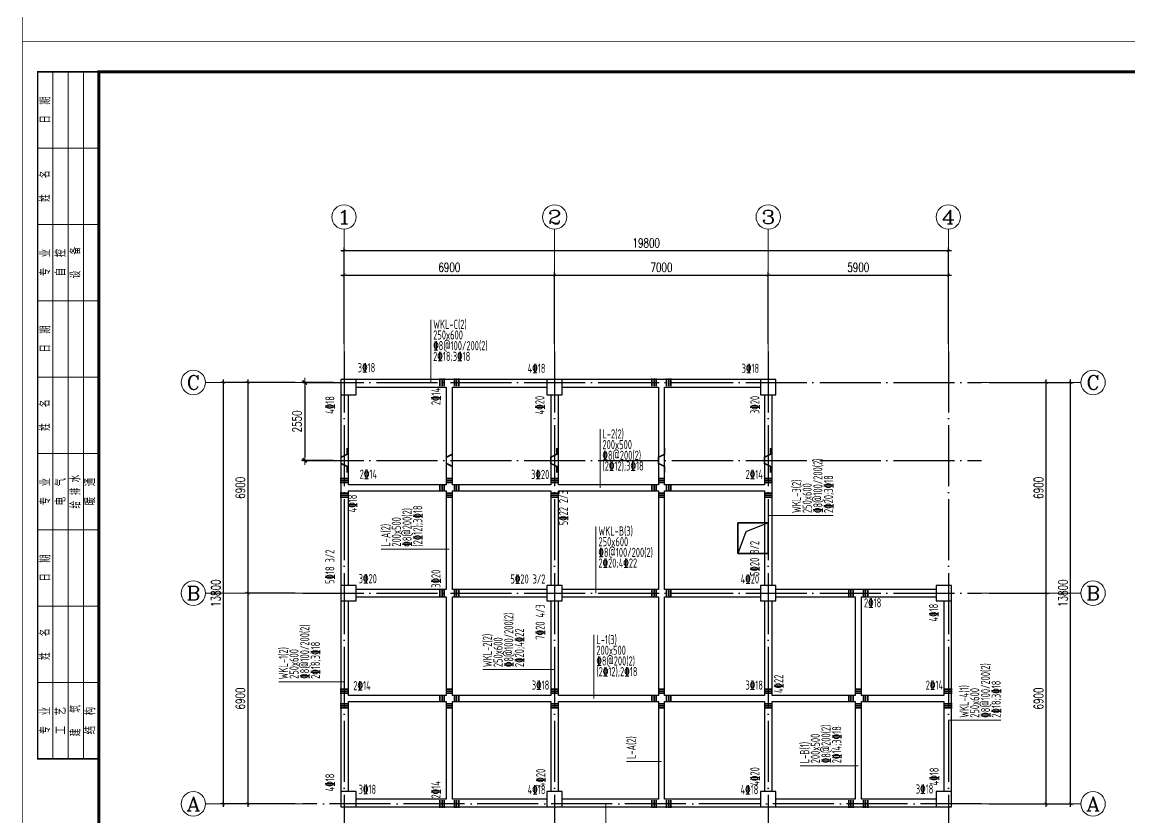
# Model space of a CAD drawing. Extents: x 959592 to 1105020, y -295412 to 379724.
# Drawn here: x 967965 to 1004258, y -152835 to -126778 of the extents above; entities that cross this region are included whole.
import ezdxf
from ezdxf.enums import TextEntityAlignment as Align

# ---------------------------------------------------------------- set-up
doc = ezdxf.new("R2010")
doc.units = 0
doc.header["$LTSCALE"] = 1000
doc.header["$MEASUREMENT"] = 0
doc.linetypes.add('CENTER', pattern=[2, 1.25, -0.25, 0.25, -0.25])
doc.linetypes.add('DOTE', pattern=[2.42, 2, -0.2, 0.02, -0.2])
doc.layers.get('0').update_dxf_attribs({"linetype": 'CONTINUOUS'})
doc.layers.get('Defpoints').update_dxf_attribs({"linetype": 'CONTINUOUS', "lineweight": 5})
for name, color, linetype in [('AXIS_TEXT', 7, 'CONTINUOUS'), ('BEAM_CONT', 4, 'CONTINUOUS'), ('COLU', 7, 'CONTINUOUS'), ('DIMENSION', 3, 'CONTINUOUS'), ('DOTE', 1, 'DOTE')]:
    doc.layers.add(name, color=color, linetype=linetype)
for name, color, linetype, lineweight in [('DIM', 3, 'CONTINUOUS', 5), ('FRAME', 3, 'CONTINUOUS', 5), ('梁原位标注', 7, 'CONTINUOUS', 18), ('梁名称编号', 2, 'CONTINUOUS', 18), ('梁标注引线', 2, 'CONTINUOUS', 18), ('梁附加箍筋', 1, 'CONTINUOUS', 35), ('梁集中标注', 2, 'CONTINUOUS', 18)]:
    doc.layers.add(name, color=color, linetype=linetype, lineweight=lineweight)
doc.styles.add('_TCH_AXIS', font='COMPLEX', dxfattribs={"bigfont": 'GBCBIG'})
doc.styles.add('BW_Rein', font='Tssdeng.shx', dxfattribs={"width": 0.7, "bigfont": 'hztxt.shx'})
doc.styles.add('COMPLEX', font='COMPLEX')
doc.styles.add('DXFS', font='txt.shx', dxfattribs={"width": 0.65, "bigfont": 'dxfs.shx'})
doc.styles.add('TSSD_Dimension', font='TXT.shx', dxfattribs={"width": 0.7, "bigfont": 'hztxt.shx'})
doc.dimstyles.new('TSSD_100_100$0', dxfattribs={"dimtxt": 300, "dimasz": 100, "dimexe": 100, "dimexo": 250, "dimgap": 100, "dimtad": 1, "dimdec": 0, "dimzin": 0, "dimdsep": 46, "dimtxsty": 'TSSD_Dimension', "dimblk1": '_tsdbk', "dimblk2": '_tsdbk', "dimsah": 1, "dimcen": 0, "dimdle": 100, "dimclrt": 7, "dimadec": 1, "dimazin": 0, "dimtfac": 1, "dimtdec": 0, "dimtix": 1, "dimtmove": 2, "dimatfit": 3, "dimldrblk": '_tsdbk', "dimfxl": 100, "dimtolj": 1, "dimtzin": 0, "dimarcsym": 0})

# ---------------------------------------------------------------- blocks, each defined once
blk = doc.blocks.new('_ARCHTICK')
at = {"color": 0, "linetype": 'ByBlock', "const_width": 0.15}
blk.add_lwpolyline([(-0.5, -0.5), (0.5, 0.5)], dxfattribs=at)
blk = doc.blocks.new('*D128')
at = {"layer": 'Defpoints', "color": 0, "ltscale": 0.5, "transparency": 16777216}
for p in [(999395.404177, -145477.567764), (1001516.404177, -145477.567764), (999395.404177, -152377.567764)]:
    blk.add_point(p, dxfattribs=at)
at = {"layer": 'DIM', "color": 0, "lineweight": -2, "ltscale": 0.5, "transparency": 16777216}
for p, q in [((999645.404177, -145477.567764), (1001616.404177, -145477.567764)), ((1001516.404177, -152477.567764), (1001516.404177, -145377.567764)), ((999645.404177, -152377.567764), (1001616.404177, -152377.567764))]:
    blk.add_line(p, q, dxfattribs=at)
at = {"layer": 'DIM', "color": 0, "lineweight": -2, "ltscale": 0.5, "transparency": 16777216, "xscale": 100, "yscale": 100, "zscale": 100}
for p, rotation in [((1001516.404177, -145477.567764), 90), ((1001516.404177, -152377.567764), 270)]:
    blk.add_blockref('_ARCHTICK', p, dxfattribs=dict(at, rotation=rotation))
at = {"layer": 'DIM', "color": 3, "ltscale": 0.5, "transparency": 16777216, "insert": (1001266.404177, -148927.567764), "char_height": 300, "attachment_point": 5, "rotation": 90, "style": 'TSSD_Dimension'}
blk.add_mtext('\\A1;6900', dxfattribs=at)
blk = doc.blocks.new('*D129')
at = {"layer": 'Defpoints', "color": 0, "ltscale": 0.5, "transparency": 16777216}
for p in [(999395.404177, -138577.567764), (1001516.404177, -138577.567764), (999395.404177, -145477.567764)]:
    blk.add_point(p, dxfattribs=at)
at = {"layer": 'DIM', "color": 0, "lineweight": -2, "ltscale": 0.5, "transparency": 16777216}
for p, q in [((999645.404177, -138577.567764), (1001616.404177, -138577.567764)), ((1001516.404177, -145577.567764), (1001516.404177, -138477.567764)), ((999645.404177, -145477.567764), (1001616.404177, -145477.567764))]:
    blk.add_line(p, q, dxfattribs=at)
at = {"layer": 'DIM', "color": 0, "lineweight": -2, "ltscale": 0.5, "transparency": 16777216, "xscale": 100, "yscale": 100, "zscale": 100}
for p, rotation in [((1001516.404177, -138577.567764), 90), ((1001516.404177, -145477.567764), 270)]:
    blk.add_blockref('_ARCHTICK', p, dxfattribs=dict(at, rotation=rotation))
at = {"layer": 'DIM', "color": 3, "ltscale": 0.5, "transparency": 16777216, "insert": (1001266.404177, -142027.567764), "char_height": 300, "attachment_point": 5, "rotation": 90, "style": 'TSSD_Dimension'}
blk.add_mtext('\\A1;6900', dxfattribs=at)
blk = doc.blocks.new('*D130')
at = {"layer": 'Defpoints', "color": 0, "ltscale": 0.5, "transparency": 16777216}
for p in [(999395.404177, -138577.567764), (1002316.404177, -138577.567764), (999395.404177, -152377.567764)]:
    blk.add_point(p, dxfattribs=at)
at = {"layer": 'DIM', "color": 0, "lineweight": -2, "ltscale": 0.5, "transparency": 16777216}
for p, q in [((999645.404177, -138577.567764), (1002416.404177, -138577.567764)), ((1002316.404177, -152477.567764), (1002316.404177, -138477.567764)), ((999645.404177, -152377.567764), (1002416.404177, -152377.567764))]:
    blk.add_line(p, q, dxfattribs=at)
at = {"layer": 'DIM', "color": 0, "lineweight": -2, "ltscale": 0.5, "transparency": 16777216, "xscale": 100, "yscale": 100, "zscale": 100}
for p, rotation in [((1002316.404177, -138577.567764), 90), ((1002316.404177, -152377.567764), 270)]:
    blk.add_blockref('_ARCHTICK', p, dxfattribs=dict(at, rotation=rotation))
at = {"layer": 'DIM', "color": 3, "ltscale": 0.5, "transparency": 16777216, "insert": (1002066.404177, -145477.567764), "char_height": 300, "attachment_point": 5, "rotation": 90, "style": 'TSSD_Dimension'}
blk.add_mtext('\\A1;13800', dxfattribs=at)
blk = doc.blocks.new('*D131')
at = {"layer": 'Defpoints', "color": 0, "ltscale": 0.5, "transparency": 16777216}
for p in [(985411.404177, -135058.465504), (978511.404177, -137558.465504), (985411.404177, -137558.465504)]:
    blk.add_point(p, dxfattribs=at)
at = {"layer": 'DIM', "color": 0, "lineweight": -2, "ltscale": 0.5, "transparency": 16777216}
for p, q in [((978511.404177, -137308.465504), (978511.404177, -134958.465504)), ((985411.404177, -137308.465504), (985411.404177, -134958.465504)), ((978411.404177, -135058.465504), (985511.404177, -135058.465504))]:
    blk.add_line(p, q, dxfattribs=at)
at = {"layer": 'DIM', "color": 0, "lineweight": -2, "ltscale": 0.5, "transparency": 16777216, "xscale": 100, "yscale": 100, "zscale": 100, "rotation": 180}
blk.add_blockref('_ARCHTICK', (978511.404177, -135058.465504), dxfattribs=at)
at = {"layer": 'DIM', "color": 0, "lineweight": -2, "ltscale": 0.5, "transparency": 16777216, "xscale": 100, "yscale": 100, "zscale": 100}
blk.add_blockref('_ARCHTICK', (985411.404177, -135058.465504), dxfattribs=at)
at = {"layer": 'DIM', "color": 3, "ltscale": 0.5, "transparency": 16777216, "insert": (981961.404177, -134808.465504), "char_height": 300, "attachment_point": 5, "style": 'TSSD_Dimension'}
blk.add_mtext('\\A1;6900', dxfattribs=at)
blk = doc.blocks.new('*D132')
at = {"layer": 'Defpoints', "color": 0, "ltscale": 0.5, "transparency": 16777216}
for p in [(992411.404177, -135058.465504), (985411.404177, -137558.465504), (992411.404177, -137558.465504)]:
    blk.add_point(p, dxfattribs=at)
at = {"layer": 'DIM', "color": 0, "lineweight": -2, "ltscale": 0.5, "transparency": 16777216}
for p, q in [((985411.404177, -137308.465504), (985411.404177, -134958.465504)), ((992411.404177, -137308.465504), (992411.404177, -134958.465504)), ((985311.404177, -135058.465504), (992511.404177, -135058.465504))]:
    blk.add_line(p, q, dxfattribs=at)
at = {"layer": 'DIM', "color": 0, "lineweight": -2, "ltscale": 0.5, "transparency": 16777216, "xscale": 100, "yscale": 100, "zscale": 100, "rotation": 180}
blk.add_blockref('_ARCHTICK', (985411.404177, -135058.465504), dxfattribs=at)
at = {"layer": 'DIM', "color": 0, "lineweight": -2, "ltscale": 0.5, "transparency": 16777216, "xscale": 100, "yscale": 100, "zscale": 100}
blk.add_blockref('_ARCHTICK', (992411.404177, -135058.465504), dxfattribs=at)
at = {"layer": 'DIM', "color": 3, "ltscale": 0.5, "transparency": 16777216, "insert": (988911.404177, -134808.465504), "char_height": 300, "attachment_point": 5, "style": 'TSSD_Dimension'}
blk.add_mtext('\\A1;7000', dxfattribs=at)
blk = doc.blocks.new('*D133')
at = {"layer": 'Defpoints', "color": 0, "ltscale": 0.5, "transparency": 16777216}
for p in [(998311.404177, -135058.465504), (992411.404177, -137558.465504), (998311.404177, -137558.465504)]:
    blk.add_point(p, dxfattribs=at)
at = {"layer": 'DIM', "color": 0, "lineweight": -2, "ltscale": 0.5, "transparency": 16777216}
for p, q in [((992411.404177, -137308.465504), (992411.404177, -134958.465504)), ((998311.404177, -137308.465504), (998311.404177, -134958.465504)), ((992311.404177, -135058.465504), (998411.404177, -135058.465504))]:
    blk.add_line(p, q, dxfattribs=at)
at = {"layer": 'DIM', "color": 0, "lineweight": -2, "ltscale": 0.5, "transparency": 16777216, "xscale": 100, "yscale": 100, "zscale": 100, "rotation": 180}
blk.add_blockref('_ARCHTICK', (992411.404177, -135058.465504), dxfattribs=at)
at = {"layer": 'DIM', "color": 0, "lineweight": -2, "ltscale": 0.5, "transparency": 16777216, "xscale": 100, "yscale": 100, "zscale": 100}
blk.add_blockref('_ARCHTICK', (998311.404177, -135058.465504), dxfattribs=at)
at = {"layer": 'DIM', "color": 3, "ltscale": 0.5, "transparency": 16777216, "insert": (995361.404177, -134808.465504), "char_height": 300, "attachment_point": 5, "style": 'TSSD_Dimension'}
blk.add_mtext('\\A1;5900', dxfattribs=at)
blk = doc.blocks.new('*D134')
at = {"layer": 'Defpoints', "color": 0, "ltscale": 0.5, "transparency": 16777216}
for p in [(998311.404177, -134258.465504), (978511.404177, -137558.465504), (998311.404177, -137558.465504)]:
    blk.add_point(p, dxfattribs=at)
at = {"layer": 'DIM', "color": 0, "lineweight": -2, "ltscale": 0.5, "transparency": 16777216}
for p, q in [((978411.404177, -134258.465504), (998411.404177, -134258.465504)), ((978511.404177, -137308.465504), (978511.404177, -134158.465504)), ((998311.404177, -137308.465504), (998311.404177, -134158.465504))]:
    blk.add_line(p, q, dxfattribs=at)
at = {"layer": 'DIM', "color": 0, "lineweight": -2, "ltscale": 0.5, "transparency": 16777216, "xscale": 100, "yscale": 100, "zscale": 100, "rotation": 180}
blk.add_blockref('_ARCHTICK', (978511.404177, -134258.465504), dxfattribs=at)
at = {"layer": 'DIM', "color": 0, "lineweight": -2, "ltscale": 0.5, "transparency": 16777216, "xscale": 100, "yscale": 100, "zscale": 100}
blk.add_blockref('_ARCHTICK', (998311.404177, -134258.465504), dxfattribs=at)
at = {"layer": 'DIM', "color": 3, "ltscale": 0.5, "transparency": 16777216, "insert": (988411.404177, -134008.465504), "char_height": 300, "attachment_point": 5, "style": 'TSSD_Dimension'}
blk.add_mtext('\\A1;19800', dxfattribs=at)
blk = doc.blocks.new('*D135')
at = {"layer": 'Defpoints', "color": 0, "ltscale": 0.5, "transparency": 16777216}
for p in [(975364.904177, -145477.567764), (977156.404177, -145477.567764), (977156.404177, -152377.567764)]:
    blk.add_point(p, dxfattribs=at)
at = {"layer": 'DIM', "color": 0, "lineweight": -2, "ltscale": 0.5, "transparency": 16777216}
for p, q in [((976906.404177, -145477.567764), (975264.904177, -145477.567764)), ((975364.904177, -152477.567764), (975364.904177, -145377.567764)), ((976906.404177, -152377.567764), (975264.904177, -152377.567764))]:
    blk.add_line(p, q, dxfattribs=at)
at = {"layer": 'DIM', "color": 0, "lineweight": -2, "ltscale": 0.5, "transparency": 16777216, "xscale": 100, "yscale": 100, "zscale": 100}
for p, rotation in [((975364.904177, -145477.567764), 90), ((975364.904177, -152377.567764), 270)]:
    blk.add_blockref('_ARCHTICK', p, dxfattribs=dict(at, rotation=rotation))
at = {"layer": 'DIM', "color": 3, "ltscale": 0.5, "transparency": 16777216, "insert": (975114.904177, -148927.567764), "char_height": 300, "attachment_point": 5, "rotation": 90, "style": 'TSSD_Dimension'}
blk.add_mtext('\\A1;6900', dxfattribs=at)
blk = doc.blocks.new('*D136')
at = {"layer": 'Defpoints', "color": 0, "ltscale": 0.5, "transparency": 16777216}
for p in [(975364.904177, -138577.567764), (977156.404177, -138577.567764), (977156.404177, -145477.567764)]:
    blk.add_point(p, dxfattribs=at)
at = {"layer": 'DIM', "color": 0, "lineweight": -2, "ltscale": 0.5, "transparency": 16777216}
for p, q in [((976906.404177, -138577.567764), (975264.904177, -138577.567764)), ((975364.904177, -145577.567764), (975364.904177, -138477.567764)), ((976906.404177, -145477.567764), (975264.904177, -145477.567764))]:
    blk.add_line(p, q, dxfattribs=at)
at = {"layer": 'DIM', "color": 0, "lineweight": -2, "ltscale": 0.5, "transparency": 16777216, "xscale": 100, "yscale": 100, "zscale": 100}
for p, rotation in [((975364.904177, -138577.567764), 90), ((975364.904177, -145477.567764), 270)]:
    blk.add_blockref('_ARCHTICK', p, dxfattribs=dict(at, rotation=rotation))
at = {"layer": 'DIM', "color": 3, "ltscale": 0.5, "transparency": 16777216, "insert": (975114.904177, -142027.567764), "char_height": 300, "attachment_point": 5, "rotation": 90, "style": 'TSSD_Dimension'}
blk.add_mtext('\\A1;6900', dxfattribs=at)
blk = doc.blocks.new('*D137')
at = {"layer": 'Defpoints', "color": 0, "ltscale": 0.5, "transparency": 16777216}
for p in [(974560.904177, -138577.567764), (977156.404177, -138577.567764), (977156.404177, -152377.567764)]:
    blk.add_point(p, dxfattribs=at)
at = {"layer": 'DIM', "color": 0, "lineweight": -2, "ltscale": 0.5, "transparency": 16777216}
for p, q in [((976906.404177, -138577.567764), (974460.904177, -138577.567764)), ((974560.904177, -152477.567764), (974560.904177, -138477.567764)), ((976906.404177, -152377.567764), (974460.904177, -152377.567764))]:
    blk.add_line(p, q, dxfattribs=at)
at = {"layer": 'DIM', "color": 0, "lineweight": -2, "ltscale": 0.5, "transparency": 16777216, "xscale": 100, "yscale": 100, "zscale": 100}
for p, rotation in [((974560.904177, -138577.567764), 90), ((974560.904177, -152377.567764), 270)]:
    blk.add_blockref('_ARCHTICK', p, dxfattribs=dict(at, rotation=rotation))
at = {"layer": 'DIM', "color": 3, "ltscale": 0.5, "transparency": 16777216, "insert": (974310.904177, -145477.567764), "char_height": 300, "attachment_point": 5, "rotation": 90, "style": 'TSSD_Dimension'}
blk.add_mtext('\\A1;13800', dxfattribs=at)
blk = doc.blocks.new('_AXISO')
blk.add_circle((0, 0), 0.5)
at = {"layer": 'AXIS_TEXT', "style": 'COMPLEX', "width": 1.041667}
blk.add_attdef('A', text='', height=0.56, dxfattribs=at).set_placement((-0.25, -0.28), (0.25, -0.28), align=Align.FIT)
blk = doc.blocks.new('_tsdbk')
blk.add_line((-1, 0), (1.5, 0))
at = {"const_width": 0.5}
blk.add_lwpolyline([(-0.7, -0.7), (0.7, 0.7)], dxfattribs=at)
blk = doc.blocks.new('*D142')
at = {"layer": 'Defpoints', "color": 0, "transparency": 16777216}
for p in [(978411.404177, -138577.567764), (977222.280431, -141127.567764), (978411.404177, -141127.567764)]:
    blk.add_point(p, dxfattribs=at)
at = {"layer": 'DIM', "color": 0, "lineweight": -2, "transparency": 16777216}
for p, q in [((978161.404177, -138577.567764), (977122.280431, -138577.567764)), ((977222.280431, -138677.567764), (977222.280431, -141027.567764)), ((978161.404177, -141127.567764), (977122.280431, -141127.567764))]:
    blk.add_line(p, q, dxfattribs=at)
at = {"layer": 'DIM', "color": 0, "lineweight": -2, "transparency": 16777216, "xscale": 100, "yscale": 100, "zscale": 100}
for p, rotation in [((977222.280431, -138577.567764), 90), ((977222.280431, -141127.567764), 270)]:
    blk.add_blockref('_tsdbk', p, dxfattribs=dict(at, rotation=rotation))
at = {"layer": 'DIM', "color": 7, "transparency": 16777216, "insert": (976972.280431, -139852.567764), "char_height": 300, "attachment_point": 5, "rotation": 90, "style": 'TSSD_Dimension'}
blk.add_mtext('\\A1;2550', dxfattribs=at)
blk = doc.blocks.new('BW-43091906', base_point=(-152259, 7688))
at = {"layer": 'FRAME'}
for points, const_width in [([(-152259, 49688), (-152259, 7688), (-92859, 7688), (-92859, 49688)], 20), ([(-149759, 48688), (-149759, 8688), (-93859, 8688), (-93859, 48688)], 100)]:
    blk.add_lwpolyline(points, close=True, dxfattribs=dict(at, const_width=const_width))
at = {"layer": 'FRAME', "const_width": 50}
blk.add_lwpolyline([(-149759, 48688), (-151759, 48688), (-151759, 26188), (-149759, 26188)], dxfattribs=at)
at = {"layer": 'FRAME'}
for points in [[(-151259, 26188), (-151259, 48688)], [(-150759, 26188), (-150759, 48688)], [(-150259, 26188), (-150259, 48688)], [(-149759, 46188), (-151759, 46188)], [(-149759, 43688), (-151759, 43688)], [(-149759, 41188), (-151759, 41188)], [(-149759, 38688), (-151759, 38688)], [(-149759, 36188), (-151759, 36188)], [(-149759, 33688), (-151759, 33688)], [(-149759, 31188), (-151759, 31188)], [(-149759, 28688), (-151759, 28688)]]:
    blk.add_lwpolyline(points, dxfattribs=at)
at = {"layer": 'FRAME', "char_height": 300, "attachment_point": 5, "rotation": 90, "style": 'DXFS'}
for s, insert, width in [('{\\f宋体|b0|i0|c134|p2;日\\Ftxt.shx,dxfs.shx|c134;  \\f宋体|b0|i0|c134|p2;期\\P}', (-151509, 47438), 1132.5), ('姓   名', (-151509, 44938), 1185), ('{\\f宋体|b0|i0|c134|p2;专\\Ftxt.shx,dxfs.shx|c134;  \\f宋体|b0|i0|c134|p2;业\\P}', (-151509, 42438), 1203.38), ('{\\f宋体|b0|i0|c134|p2;自\\Ftxt.shx,dxfs.shx|c134;  \\f宋体|b0|i0|c134|p2;控\\P}', (-151009, 42438), 1148.25), ('设   备', (-150509, 42438), 1227), ('{\\f宋体|b0|i0|c134|p2;日\\Ftxt.shx,dxfs.shx|c134;  \\f宋体|b0|i0|c134|p2;期\\P}', (-151509, 39938), 1132.5), ('姓   名', (-151509, 37438), 1185), ('{\\f宋体|b0|i0|c134|p2;专\\Ftxt.shx,dxfs.shx|c134;  \\f宋体|b0|i0|c134|p2;业\\P}', (-151509, 34938), 1203.38), ('{\\f宋体|b0|i0|c134|p2;电\\Ftxt.shx,dxfs.shx|c134;  \\f宋体|b0|i0|c134|p2;气\\P}', (-151009, 34938), 1182.38), ('给 排 水', (-150509, 34938), 1352.62), ('{\\f宋体|b0|i0|c134|p2;暖\\Ftxt.shx,dxfs.shx|c134;  \\f宋体|b0|i0|c134|p2;通\\P}', (-150039, 34938), 1200.75), ('{\\f宋体|b0|i0|c134|p2;日\\Ftxt.shx,dxfs.shx|c134;  \\f宋体|b0|i0|c134|p2;期\\P}', (-151509, 32438), 1132.5), ('姓   名', (-151509, 29938), 1185), ('{\\f宋体|b0|i0|c134|p2;专\\Ftxt.shx,dxfs.shx|c134;  \\f宋体|b0|i0|c134|p2;业\\P}', (-151509, 27438), 1203.38), ('{\\f宋体|b0|i0|c134|p2;工\\Ftxt.shx,dxfs.shx|c134;  \\f宋体|b0|i0|c134|p2;艺\\P}', (-151009, 27438), 1177.12), ('建   筑', (-150509, 27438), 1206), ('{\\f宋体|b0|i0|c134|p2;结\\Ftxt.shx,dxfs.shx|c134;  \\f宋体|b0|i0|c134|p2;构\\P}', (-150039, 27438), 1192.88)]:
    blk.add_mtext(s, dxfattribs=dict(at, insert=insert, width=width))

msp = doc.modelspace()

# ---------------------------------------------------------------- linework, layer by layer
at = {"layer": 'BEAM_CONT'}
for p, q in [((985161.404, -138477.568), (978911.404, -138477.568)), ((992161.404, -138477.568), (985661.404, -138477.568)), ((978411.404, -138977.568), (978411.404, -145227.568)), ((978661.404, -141927.568), (978661.404, -138977.568)), ((978911.404, -138727.568), (981861.404, -138727.568)), ((981861.404, -138727.568), (981861.404, -141927.568)), ((982061.404, -138727.568), (985161.404, -138727.568)), ((982061.404, -141927.568), (982061.404, -138727.568)), ((985286.404, -138977.568), (985286.404, -141927.568)), ((985536.404, -141927.568), (985536.404, -138977.568)), ((985661.404, -138727.568), (988811.404, -138727.568)), ((988811.404, -138727.568), (988811.404, -141927.568)), ((989011.404, -138727.568), (992161.404, -138727.568)), ((989011.404, -141927.568), (989011.404, -138727.568)), ((992286.404, -138977.568), (992286.404, -141927.568)), ((992536.404, -145227.568), (992536.404, -138977.568)), ((981861.404, -141927.568), (978661.404, -141927.568)), ((978661.404, -142127.568), (981861.404, -142127.568)), ((978661.404, -145227.568), (978661.404, -142127.568)), ((981861.404, -142127.568), (981861.404, -145352.568)), ((985286.404, -141927.568), (982061.404, -141927.568)), ((982061.404, -145352.568), (982061.404, -142127.568)), ((982061.404, -142127.568), (985286.404, -142127.568)), ((985286.404, -142127.568), (985286.404, -145227.568)), ((988811.404, -141927.568), (985536.404, -141927.568)), ((985536.404, -142127.568), (988811.404, -142127.568)), ((985536.404, -145227.568), (985536.404, -142127.568)), ((988811.404, -142127.568), (988811.404, -145352.568)), ((992286.404, -141927.568), (989011.404, -141927.568)), ((989011.404, -145352.568), (989011.404, -142127.568)), ((989011.404, -142127.568), (992286.404, -142127.568)), ((992286.404, -142127.568), (992286.404, -145227.568)), ((991411.404, -144177.568), (991411.404, -143177.568)), ((991411.404, -143177.568), (992411.404, -143177.568)), ((992411.404, -144177.568), (991411.404, -144177.568)), ((981861.404, -145352.568), (978911.404, -145352.568)), ((985161.404, -145352.568), (982061.404, -145352.568)), ((988811.404, -145352.568), (985661.404, -145352.568)), ((992161.404, -145352.568), (989011.404, -145352.568)), ((997911.404, -145352.568), (992661.404, -145352.568)), ((978411.404, -145727.568), (978411.404, -151977.568)), ((978661.404, -148827.568), (978661.404, -145727.568)), ((978911.404, -145602.568), (981861.404, -145602.568)), ((981861.404, -145602.568), (981861.404, -148827.568)), ((982061.404, -145602.568), (985161.404, -145602.568)), ((982061.404, -148827.568), (982061.404, -145602.568)), ((985286.404, -145727.568), (985286.404, -148827.568)), ((985536.404, -148827.568), (985536.404, -145727.568)), ((985661.404, -145602.568), (988811.404, -145602.568)), ((988811.404, -145602.568), (988811.404, -148827.568)), ((989011.404, -145602.568), (992161.404, -145602.568)), ((989011.404, -148827.568), (989011.404, -145602.568)), ((992286.404, -145727.568), (992286.404, -148827.568)), ((992536.404, -148827.568), (992536.404, -145727.568)), ((992661.404, -145602.568), (995261.404, -145602.568)), ((995261.404, -145602.568), (995261.404, -148827.568)), ((995461.404, -145602.568), (997911.404, -145602.568)), ((995461.404, -148827.568), (995461.404, -145602.568)), ((998161.404, -145727.568), (998161.404, -148827.568)), ((998411.404, -151977.568), (998411.404, -145727.568)), ((981861.404, -148827.568), (978661.404, -148827.568)), ((978661.404, -149027.568), (981861.404, -149027.568)), ((978661.404, -151977.568), (978661.404, -149027.568)), ((981861.404, -149027.568), (981861.404, -152227.568)), ((985286.404, -148827.568), (982061.404, -148827.568)), ((982061.404, -152227.568), (982061.404, -149027.568)), ((982061.404, -149027.568), (985286.404, -149027.568)), ((985286.404, -149027.568), (985286.404, -151977.568)), ((988811.404, -148827.568), (985536.404, -148827.568)), ((985536.404, -149027.568), (988811.404, -149027.568)), ((985536.404, -151977.568), (985536.404, -149027.568)), ((988811.404, -149027.568), (988811.404, -152227.568)), ((992286.404, -148827.568), (989011.404, -148827.568)), ((989011.404, -152227.568), (989011.404, -149027.568)), ((989011.404, -149027.568), (992286.404, -149027.568)), ((992286.404, -149027.568), (992286.404, -151977.568)), ((995261.404, -148827.568), (992536.404, -148827.568)), ((992536.404, -149027.568), (995261.404, -149027.568)), ((992536.404, -151977.568), (992536.404, -149027.568)), ((995261.404, -149027.568), (995261.404, -152227.568)), ((998161.404, -148827.568), (995461.404, -148827.568)), ((995461.404, -152227.568), (995461.404, -149027.568)), ((995461.404, -149027.568), (998161.404, -149027.568)), ((998161.404, -149027.568), (998161.404, -151977.568)), ((981861.404, -152227.568), (978911.404, -152227.568)), ((985161.404, -152227.568), (982061.404, -152227.568)), ((988811.404, -152227.568), (985661.404, -152227.568)), ((992161.404, -152227.568), (989011.404, -152227.568)), ((995261.404, -152227.568), (992661.404, -152227.568)), ((997911.404, -152227.568), (995461.404, -152227.568)), ((978911.404, -152477.568), (985161.404, -152477.568)), ((985661.404, -152477.568), (992161.404, -152477.568)), ((992661.404, -152477.568), (997911.404, -152477.568))]:
    msp.add_line(p, q, dxfattribs=at)
msp.add_lwpolyline([(992411.404, -143177.568), (991411.404, -143177.568), (991411.404, -144177.568), (992411.404, -144177.568)], close=True, dxfattribs=at)
msp.add_lwpolyline([(992411.404, -143177.568), (991680.257, -143470.219), (991411.404, -144177.568)], dxfattribs=at)
at = {"layer": 'COLU'}
for points in [[(978911.404, -138977.568), (978911.404, -138477.568), (978411.404, -138477.568), (978411.404, -138977.568)], [(978911.404, -138477.568), (978411.404, -138477.568), (978411.404, -138977.568), (978911.404, -138977.568)], [(985661.404, -138977.568), (985661.404, -138477.568), (985161.404, -138477.568), (985161.404, -138977.568)], [(985661.404, -138477.568), (985161.404, -138477.568), (985161.404, -138977.568), (985661.404, -138977.568)], [(992661.404, -138977.568), (992661.404, -138477.568), (992161.404, -138477.568), (992161.404, -138977.568)], [(992661.404, -138477.568), (992161.404, -138477.568), (992161.404, -138977.568), (992661.404, -138977.568)], [(978911.404, -145727.568), (978911.404, -145227.568), (978411.404, -145227.568), (978411.404, -145727.568)], [(978911.404, -145227.568), (978411.404, -145227.568), (978411.404, -145727.568), (978911.404, -145727.568)], [(985661.404, -145727.568), (985661.404, -145227.568), (985161.404, -145227.568), (985161.404, -145727.568)], [(985661.404, -145227.568), (985161.404, -145227.568), (985161.404, -145727.568), (985661.404, -145727.568)], [(992661.404, -145727.568), (992661.404, -145227.568), (992161.404, -145227.568), (992161.404, -145727.568)], [(992661.404, -145227.568), (992161.404, -145227.568), (992161.404, -145727.568), (992661.404, -145727.568)], [(998411.404, -145727.568), (998411.404, -145227.568), (997911.404, -145227.568), (997911.404, -145727.568)], [(998411.404, -145227.568), (997911.404, -145227.568), (997911.404, -145727.568), (998411.404, -145727.568)], [(978911.404, -152477.568), (978911.404, -151977.568), (978411.404, -151977.568), (978411.404, -152477.568)], [(978911.404, -151977.568), (978411.404, -151977.568), (978411.404, -152477.568), (978911.404, -152477.568)], [(985661.404, -152477.568), (985661.404, -151977.568), (985161.404, -151977.568), (985161.404, -152477.568)], [(985661.404, -151977.568), (985161.404, -151977.568), (985161.404, -152477.568), (985661.404, -152477.568)], [(992661.404, -152477.568), (992661.404, -151977.568), (992161.404, -151977.568), (992161.404, -152477.568)], [(992661.404, -151977.568), (992161.404, -151977.568), (992161.404, -152477.568), (992661.404, -152477.568)], [(998411.404, -152477.568), (998411.404, -151977.568), (997911.404, -151977.568), (997911.404, -152477.568)], [(998411.404, -151977.568), (997911.404, -151977.568), (997911.404, -152477.568), (998411.404, -152477.568)]]:
    msp.add_lwpolyline(points, close=True, dxfattribs=at)
at = {"layer": 'DIM', "ltscale": 0.5}
for p, q in [((978511.404, -137558.466), (978511.404, -133558.466)), ((985411.404, -137558.466), (985411.404, -133558.466)), ((992411.404, -137558.466), (992411.404, -133558.466)), ((998311.404, -137558.466), (998311.404, -133558.466)), ((977156.404, -138577.568), (973973.904, -138577.568)), ((999395.404, -138577.568), (1002652.404, -138577.568)), ((977156.404, -145477.568), (973973.904, -145477.568)), ((999395.404, -145477.568), (1002652.404, -145477.568)), ((977156.404, -152377.568), (973973.904, -152377.568)), ((999395.404, -152377.568), (1002652.404, -152377.568))]:
    msp.add_line(p, q, dxfattribs=at)
at = {"layer": 'DIMENSION', "color": 1, "const_width": 50}
for points in [[(978611.404, -141527.568), (978611.404, -141327.568), (978411.404, -141227.568), (978411.404, -141027.568), (978611.404, -140927.568), (978611.404, -140727.568)], [(982061.404, -141527.568), (982061.404, -141327.568), (981861.404, -141227.568), (981861.404, -141027.568), (982061.404, -140927.568), (982061.404, -140727.568)], [(985486.404, -141527.568), (985486.404, -141327.568), (985286.404, -141227.568), (985286.404, -141027.568), (985486.404, -140927.568), (985486.404, -140727.568)], [(989011.404, -141527.568), (989011.404, -141327.568), (988811.404, -141227.568), (988811.404, -141027.568), (989011.404, -140927.568), (989011.404, -140727.568)], [(992486.404, -141527.568), (992486.404, -141327.568), (992286.404, -141227.568), (992286.404, -141027.568), (992486.404, -140927.568), (992486.404, -140727.568)]]:
    msp.add_lwpolyline(points, dxfattribs=at)
at = {"layer": 'DOTE', "linetype": 'DOTE'}
for p, q in [((978511.404, -137558.466), (978511.404, -153895.077)), ((985411.404, -137558.466), (985411.404, -153895.077)), ((992411.404, -137558.466), (992411.404, -153895.077)), ((998311.404, -137558.466), (998311.404, -153895.077)), ((977156.404, -138577.568), (999395.404, -138577.568)), ((977156.404, -141127.568), (999395.404, -141127.568)), ((977156.404, -145477.568), (999395.404, -145477.568)), ((999395.404, -152377.568), (977156.404, -152377.568))]:
    msp.add_line(p, q, dxfattribs=at)
at = {"layer": '梁标注引线'}
for p, q in [((981352.093, -138577.568), (981352.093, -136521.794)), ((986897.956, -142027.568), (986897.956, -140111.708)), ((992411.404, -142932.376), (994534.389, -142932.376)), ((986766.644, -145477.568), (986766.644, -143291.257)), ((981961.404, -144035.527), (979725.929, -144035.527)), ((986699.05, -148927.568), (986699.05, -146846.935)), ((985411.404, -147980.217), (983057.308, -147980.217)), ((978511.404, -148379.76), (976372.587, -148379.76)), ((998311.404, -149637.685), (1000026.388, -149637.685)), ((988911.404, -150989.652), (987771.532, -150989.652)), ((995361.404, -151128.121), (993451.479, -151128.121)), ((987086.272, -152377.568), (987086.272, -154274.16))]:
    msp.add_line(p, q, dxfattribs=at)
at = {"layer": '梁附加箍筋'}
for p, q in [((981651.404, -138702.568), (981651.404, -138452.568)), ((981721.404, -138702.568), (981721.404, -138452.568)), ((981791.404, -138702.568), (981791.404, -138452.568)), ((982131.404, -138702.568), (982131.404, -138452.568)), ((982201.404, -138702.568), (982201.404, -138452.568)), ((982271.404, -138702.568), (982271.404, -138452.568)), ((988601.404, -138702.568), (988601.404, -138452.568)), ((988671.404, -138702.568), (988671.404, -138452.568)), ((988741.404, -138702.568), (988741.404, -138452.568)), ((989081.404, -138702.568), (989081.404, -138452.568)), ((989151.404, -138702.568), (989151.404, -138452.568)), ((989221.404, -138702.568), (989221.404, -138452.568)), ((978636.404, -141717.568), (978386.404, -141717.568)), ((978636.404, -141787.568), (978386.404, -141787.568)), ((978636.404, -141857.568), (978386.404, -141857.568)), ((982061.404, -141717.568), (981861.404, -141717.568)), ((982061.404, -141787.568), (981861.404, -141787.568)), ((982061.404, -141857.568), (981861.404, -141857.568)), ((985536.404, -141717.568), (985286.404, -141717.568)), ((985536.404, -141787.568), (985286.404, -141787.568)), ((985536.404, -141857.568), (985286.404, -141857.568)), ((989011.404, -141717.568), (988811.404, -141717.568)), ((989011.404, -141787.568), (988811.404, -141787.568)), ((989011.404, -141857.568), (988811.404, -141857.568)), ((992536.404, -141717.568), (992286.404, -141717.568)), ((992536.404, -141787.568), (992286.404, -141787.568)), ((992536.404, -141857.568), (992286.404, -141857.568)), ((978636.404, -142197.568), (978386.404, -142197.568)), ((978636.404, -142267.568), (978386.404, -142267.568)), ((981651.404, -142127.568), (981651.404, -141927.568)), ((981721.404, -142127.568), (981721.404, -141927.568)), ((981791.404, -142127.568), (981791.404, -141927.568)), ((982061.404, -142197.568), (981861.404, -142197.568)), ((982061.404, -142267.568), (981861.404, -142267.568)), ((982131.404, -142127.568), (982131.404, -141927.568)), ((982201.404, -142127.568), (982201.404, -141927.568)), ((982271.404, -142127.568), (982271.404, -141927.568)), ((985536.404, -142197.568), (985286.404, -142197.568)), ((985536.404, -142267.568), (985286.404, -142267.568)), ((988601.404, -142127.568), (988601.404, -141927.568)), ((988671.404, -142127.568), (988671.404, -141927.568)), ((988741.404, -142127.568), (988741.404, -141927.568)), ((989011.404, -142197.568), (988811.404, -142197.568)), ((989011.404, -142267.568), (988811.404, -142267.568)), ((989081.404, -142127.568), (989081.404, -141927.568)), ((989151.404, -142127.568), (989151.404, -141927.568)), ((989221.404, -142127.568), (989221.404, -141927.568)), ((992536.404, -142197.568), (992286.404, -142197.568)), ((992536.404, -142267.568), (992286.404, -142267.568)), ((978636.404, -142337.568), (978386.404, -142337.568)), ((982061.404, -142337.568), (981861.404, -142337.568)), ((985536.404, -142337.568), (985286.404, -142337.568)), ((989011.404, -142337.568), (988811.404, -142337.568)), ((992536.404, -142337.568), (992286.404, -142337.568)), ((981651.404, -145602.568), (981651.404, -145352.568)), ((981721.404, -145602.568), (981721.404, -145352.568)), ((981791.404, -145602.568), (981791.404, -145352.568)), ((982131.404, -145602.568), (982131.404, -145352.568)), ((982201.404, -145602.568), (982201.404, -145352.568)), ((982271.404, -145602.568), (982271.404, -145352.568)), ((988601.404, -145602.568), (988601.404, -145352.568)), ((988671.404, -145602.568), (988671.404, -145352.568)), ((988741.404, -145602.568), (988741.404, -145352.568)), ((989081.404, -145602.568), (989081.404, -145352.568)), ((989151.404, -145602.568), (989151.404, -145352.568)), ((989221.404, -145602.568), (989221.404, -145352.568)), ((995051.404, -145602.568), (995051.404, -145352.568)), ((995121.404, -145602.568), (995121.404, -145352.568)), ((995191.404, -145602.568), (995191.404, -145352.568)), ((995531.404, -145602.568), (995531.404, -145352.568)), ((995601.404, -145602.568), (995601.404, -145352.568)), ((995671.404, -145602.568), (995671.404, -145352.568)), ((978636.404, -148617.568), (978386.404, -148617.568)), ((978636.404, -148687.568), (978386.404, -148687.568)), ((978636.404, -148757.568), (978386.404, -148757.568)), ((982061.404, -148617.568), (981861.404, -148617.568)), ((982061.404, -148687.568), (981861.404, -148687.568)), ((982061.404, -148757.568), (981861.404, -148757.568)), ((985536.404, -148617.568), (985286.404, -148617.568)), ((985536.404, -148687.568), (985286.404, -148687.568)), ((985536.404, -148757.568), (985286.404, -148757.568)), ((989011.404, -148617.568), (988811.404, -148617.568)), ((989011.404, -148687.568), (988811.404, -148687.568)), ((989011.404, -148757.568), (988811.404, -148757.568)), ((992536.404, -148617.568), (992286.404, -148617.568)), ((992536.404, -148687.568), (992286.404, -148687.568)), ((992536.404, -148757.568), (992286.404, -148757.568)), ((995461.404, -148617.568), (995261.404, -148617.568)), ((995461.404, -148687.568), (995261.404, -148687.568)), ((995461.404, -148757.568), (995261.404, -148757.568)), ((998436.404, -148617.568), (998186.404, -148617.568)), ((998436.404, -148687.568), (998186.404, -148687.568)), ((998436.404, -148757.568), (998186.404, -148757.568)), ((978636.404, -149097.568), (978386.404, -149097.568)), ((981651.404, -149027.568), (981651.404, -148827.568)), ((981721.404, -149027.568), (981721.404, -148827.568)), ((981791.404, -149027.568), (981791.404, -148827.568)), ((982061.404, -149097.568), (981861.404, -149097.568)), ((982131.404, -149027.568), (982131.404, -148827.568)), ((982201.404, -149027.568), (982201.404, -148827.568)), ((982271.404, -149027.568), (982271.404, -148827.568)), ((985536.404, -149097.568), (985286.404, -149097.568)), ((988601.404, -149027.568), (988601.404, -148827.568)), ((988671.404, -149027.568), (988671.404, -148827.568)), ((988741.404, -149027.568), (988741.404, -148827.568)), ((989011.404, -149097.568), (988811.404, -149097.568)), ((989081.404, -149027.568), (989081.404, -148827.568)), ((989151.404, -149027.568), (989151.404, -148827.568)), ((989221.404, -149027.568), (989221.404, -148827.568)), ((992536.404, -149097.568), (992286.404, -149097.568)), ((995051.404, -149027.568), (995051.404, -148827.568)), ((995121.404, -149027.568), (995121.404, -148827.568)), ((995191.404, -149027.568), (995191.404, -148827.568)), ((995461.404, -149097.568), (995261.404, -149097.568)), ((995531.404, -149027.568), (995531.404, -148827.568)), ((995601.404, -149027.568), (995601.404, -148827.568)), ((995671.404, -149027.568), (995671.404, -148827.568)), ((998436.404, -149097.568), (998186.404, -149097.568)), ((978636.404, -149167.568), (978386.404, -149167.568)), ((978636.404, -149237.568), (978386.404, -149237.568)), ((982061.404, -149167.568), (981861.404, -149167.568)), ((982061.404, -149237.568), (981861.404, -149237.568)), ((985536.404, -149167.568), (985286.404, -149167.568)), ((985536.404, -149237.568), (985286.404, -149237.568)), ((989011.404, -149167.568), (988811.404, -149167.568)), ((989011.404, -149237.568), (988811.404, -149237.568)), ((992536.404, -149167.568), (992286.404, -149167.568)), ((992536.404, -149237.568), (992286.404, -149237.568)), ((995461.404, -149167.568), (995261.404, -149167.568)), ((995461.404, -149237.568), (995261.404, -149237.568)), ((998436.404, -149167.568), (998186.404, -149167.568)), ((998436.404, -149237.568), (998186.404, -149237.568)), ((981651.404, -152502.568), (981651.404, -152252.568)), ((981721.404, -152502.568), (981721.404, -152252.568)), ((981791.404, -152502.568), (981791.404, -152252.568)), ((982131.404, -152502.568), (982131.404, -152252.568)), ((982201.404, -152502.568), (982201.404, -152252.568)), ((982271.404, -152502.568), (982271.404, -152252.568)), ((988601.404, -152502.568), (988601.404, -152252.568)), ((988671.404, -152502.568), (988671.404, -152252.568)), ((988741.404, -152502.568), (988741.404, -152252.568)), ((989081.404, -152502.568), (989081.404, -152252.568)), ((989151.404, -152502.568), (989151.404, -152252.568)), ((989221.404, -152502.568), (989221.404, -152252.568)), ((995051.404, -152502.568), (995051.404, -152252.568)), ((995121.404, -152502.568), (995121.404, -152252.568)), ((995191.404, -152502.568), (995191.404, -152252.568)), ((995531.404, -152502.568), (995531.404, -152252.568)), ((995601.404, -152502.568), (995601.404, -152252.568)), ((995671.404, -152502.568), (995671.404, -152252.568))]:
    msp.add_line(p, q, dxfattribs=at)

# ---------------------------------------------------------------- block references
at = {"layer": 'DIM', "ltscale": 0.5}
ref = msp.add_blockref('_AXISO', (978511.404, -133158.466), dxfattribs=dict(at, xscale=800, yscale=800, zscale=800))
ref.add_attrib('A', '1', dxfattribs={"layer": 'AXIS_TEXT', "height": 452.548, "style": '_TCH_AXIS', "width": 2.333333}).set_placement((978285.13, -133384.74), (978737.678, -133384.74), align=Align.FIT)
ref = msp.add_blockref('_AXISO', (985411.404, -133158.466), dxfattribs=dict(at, xscale=800, yscale=800, zscale=800))
ref.add_attrib('A', '2', dxfattribs={"layer": 'AXIS_TEXT', "height": 452.548, "style": '_TCH_AXIS', "width": 1.5}).set_placement((985185.13, -133384.74), (985637.678, -133384.74), align=Align.FIT)
ref = msp.add_blockref('_AXISO', (992411.404, -133158.466), dxfattribs=dict(at, xscale=800, yscale=800, zscale=800))
ref.add_attrib('A', '3', dxfattribs={"layer": 'AXIS_TEXT', "height": 452.548, "style": '_TCH_AXIS', "width": 1.5}).set_placement((992185.13, -133384.74), (992637.678, -133384.74), align=Align.FIT)
ref = msp.add_blockref('_AXISO', (998311.404, -133158.466), dxfattribs=dict(at, xscale=800, yscale=800, zscale=800))
ref.add_attrib('A', '4', dxfattribs={"layer": 'AXIS_TEXT', "height": 452.548, "style": '_TCH_AXIS', "width": 1.3125}).set_placement((998085.13, -133384.74), (998537.678, -133384.74), align=Align.FIT)
ref = msp.add_blockref('_AXISO', (973573.904, -138577.568), dxfattribs=dict(at, xscale=800, yscale=800, zscale=800))
ref.add_attrib('A', 'C', dxfattribs={"layer": 'AXIS_TEXT', "height": 452.548, "style": '_TCH_AXIS', "width": 1.4}).set_placement((973347.63, -138803.842), (973800.178, -138803.842), align=Align.FIT)
ref = msp.add_blockref('_AXISO', (1003052.404, -138577.568), dxfattribs=dict(at, xscale=800, yscale=800, zscale=800))
ref.add_attrib('A', 'C', dxfattribs={"layer": 'AXIS_TEXT', "height": 452.548, "style": '_TCH_AXIS', "width": 1.4}).set_placement((1002826.13, -138803.842), (1003278.678, -138803.842), align=Align.FIT)
ref = msp.add_blockref('_AXISO', (973573.904, -145477.568), dxfattribs=dict(at, xscale=800, yscale=800, zscale=800))
ref.add_attrib('A', 'B', dxfattribs={"layer": 'AXIS_TEXT', "height": 452.548, "style": '_TCH_AXIS', "width": 1.235294}).set_placement((973347.63, -145703.842), (973800.178, -145703.842), align=Align.FIT)
ref = msp.add_blockref('_AXISO', (1003052.404, -145477.568), dxfattribs=dict(at, xscale=800, yscale=800, zscale=800))
ref.add_attrib('A', 'B', dxfattribs={"layer": 'AXIS_TEXT', "height": 452.548, "style": '_TCH_AXIS', "width": 1.235294}).set_placement((1002826.13, -145703.842), (1003278.678, -145703.842), align=Align.FIT)
ref = msp.add_blockref('_AXISO', (973573.904, -152377.568), dxfattribs=dict(at, xscale=800, yscale=800, zscale=800))
ref.add_attrib('A', 'A', dxfattribs={"layer": 'AXIS_TEXT', "height": 452.548, "style": '_TCH_AXIS', "width": 1.166667}).set_placement((973347.63, -152603.842), (973800.178, -152603.842), align=Align.FIT)
ref = msp.add_blockref('_AXISO', (1003052.404, -152377.568), dxfattribs=dict(at, xscale=800, yscale=800, zscale=800))
ref.add_attrib('A', 'A', dxfattribs={"layer": 'AXIS_TEXT', "height": 452.548, "style": '_TCH_AXIS', "width": 1.166667}).set_placement((1002826.13, -152603.842), (1003278.678, -152603.842), align=Align.FIT)
at = {"layer": 'DIMENSION'}
for p in [(967975.021, -127401.811), (967975.021, -169401.811)]:
    msp.add_blockref('BW-43091906', p, dxfattribs=at)

# ---------------------------------------------------------------- texts
at = {"layer": '梁原位标注', "linetype": 'Continuous', "style": 'BW_Rein', "width": 0.7}
for s, p in [('3%%13218', (978961.366, -138332.599)), ('2%%13214', (979023.226, -141818.716)), ('3%%13220', (978992.558, -145243.046)), ('2%%13214', (978816.013, -148745.643)), ('3%%13218', (978989.021, -152138.922))]:
    msp.add_text(s, height=300, dxfattribs=at).set_placement(p, align=Align.BOTTOM_LEFT)
for s, p in [('4%%13218', (985111.404, -138352.568)), ('3%%13218', (992111.404, -138352.568)), ('3%%13220', (985236.404, -141827.568)), ('2%%13214', (992236.404, -141827.568)), ('5%%13220 3/2', (985111.404, -145252.568)), ('4%%13220', (992111.404, -145252.568)), ('3%%13218', (985236.404, -148727.568)), ('3%%13218', (992236.404, -148727.568)), ('2%%13214', (998136.404, -148727.568)), ('4%%13218', (985111.404, -152152.568)), ('4%%13218', (992084.554, -152152.568)), ('3%%13218', (997818.602, -152131.937))]:
    msp.add_text(s, height=300, dxfattribs=at).set_placement(p, align=Align.BOTTOM_RIGHT)
for s, p in [('2%%13214', (981761.404, -138752.568)), ('4%%13218', (978286.404, -139023.339)), ('4%%13220', (985165.151, -139015.541)), ('4%%13218', (998067.562, -145824.618))]:
    msp.add_text(s, height=300, rotation=90.000003, dxfattribs=at).set_placement(p, align=Align.BOTTOM_RIGHT)
for s, p in [('3%%13220', (992210.923, -139609.704)), ('5%%13222 2/3', (985938.597, -143256.258)), ('4%%13218', (979023.666, -142832.938)), ('5%%13218 3/2', (978286.404, -145177.568)), ('5%%13220 3/2', (992203.511, -144916.092)), ('3%%13220', (981761.404, -145302.568)), ('7%%13220 4/3', (985178.001, -146999.38)), ('4%%13220', (985195.062, -151832.263)), ('4%%13220', (992210.923, -151781.524)), ('4%%13218', (998086.404, -151772.533)), ('4%%13218', (978286.404, -151969.921)), ('2%%13214', (981761.404, -152202.568))]:
    msp.add_text(s, height=300, rotation=90.000003, dxfattribs=at).set_placement(p, align=Align.BOTTOM_LEFT)
msp.add_text('2%%13218', height=300, dxfattribs=at).set_placement((995830.037, -145643.115), align=Align.TOP_CENTER)
msp.add_text('4%%13222', height=300, rotation=90.000003, dxfattribs=at).set_placement((992602.513, -148447.063), align=Align.TOP_CENTER)
at = {"layer": '梁名称编号', "color": 6, "style": 'BW_Rein', "width": 0.7}
for s, p in [('WKL-C(2)', (981432.093, -136821.794)), ('L-2(2)', (986977.956, -140411.708)), ('L-1(3)', (986779.05, -147146.935))]:
    msp.add_text(s, height=300, dxfattribs=at).set_placement(p)
for s, rotation, p in [('WKL-3(2)', 90, (993484.389, -142852.376)), ('WKL-B(3)', 360, (986846.644, -143591.257)), ('WKL-2(2)', 90, (983357.308, -147900.217)), ('WKL-4(1)', 90, (998976.388, -149557.685)), ('L-A(2)', 90, (988071.532, -150909.652)), ('L-B(1)', 90, (993751.479, -151048.121))]:
    msp.add_text(s, height=300, rotation=rotation, dxfattribs=at).set_placement(p)
at = {"layer": '梁名称编号', "color": 6, "linetype": 'CENTER', "style": 'BW_Rein', "width": 0.7}
for s, p in [('L-A(2)', (980025.929, -143955.527)), ('WKL-1(2)', (976672.587, -148299.76))]:
    msp.add_text(s, height=300, rotation=90, dxfattribs=at).set_placement(p)
at = {"layer": '梁集中标注', "style": 'BW_Rein', "width": 0.7}
for s, p in [('250x600', (981432.093, -137171.794)), ('%%1328@100/200(2)', (981432.093, -137521.794)), ('2%%13218;3%%13218', (981432.093, -137871.794)), ('200x500', (986977.956, -140761.708)), ('%%1328@200(2)', (986977.956, -141111.708)), ('(2%%13212);3%%13218', (986977.956, -141461.708)), ('200x500', (986779.05, -147496.935)), ('%%1328@200(2)', (986779.05, -147846.935)), ('(2%%13212);2%%13218', (986779.05, -148196.935))]:
    msp.add_text(s, height=300, dxfattribs=at).set_placement(p)
for s, rotation, p in [('%%1328@100/200(2)', 90, (994184.389, -142852.376)), ('250x600', 90, (993834.389, -142852.376)), ('2%%13220;3%%13218', 90, (994534.389, -142852.376)), ('250x600', 360, (986846.644, -143941.257)), ('%%1328@100/200(2)', 360, (986846.644, -144291.257)), ('2%%13220;4%%13222', 360, (986846.644, -144641.257)), ('%%1328@100/200(2)', 90, (984057.308, -147900.217)), ('250x600', 90, (983707.308, -147900.217)), ('2%%13220;4%%13222', 90, (984407.308, -147900.217)), ('%%1328@100/200(2)', 90, (999676.388, -149557.685)), ('2%%13218;3%%13218', 90, (1000026.388, -149557.685)), ('250x600', 90, (999326.388, -149557.685)), ('%%1328@200(2)', 90, (994451.479, -151048.121)), ('2%%13214;3%%13218', 90, (994801.479, -151048.121)), ('200x500', 90, (994101.479, -151048.121))]:
    msp.add_text(s, height=300, rotation=rotation, dxfattribs=at).set_placement(p)
at = {"layer": '梁集中标注', "linetype": 'CENTER', "style": 'BW_Rein', "width": 0.7}
for s, p in [('(2%%13212);3%%13218', (981075.929, -143955.527)), ('%%1328@200(2)', (980725.929, -143955.527)), ('200x500', (980375.929, -143955.527)), ('%%1328@100/200(2)', (977372.587, -148283.995)), ('250x600', (977022.587, -148283.995)), ('2%%13218;3%%13218', (977722.587, -148283.995))]:
    msp.add_text(s, height=300, rotation=90, dxfattribs=at).set_placement(p)

# ---------------------------------------------------------------- dimensions: what is measured, and where the dimension line sits
at = {"layer": 'DIM', "ltscale": 0.5}
for p1, p2, distance, picture, middle in [((978511.404, -137558.466), (998311.404, -137558.466), 3300, '*D134', (988411.404, -134008.466)), ((978511.404, -137558.466), (985411.404, -137558.466), 2500, '*D131', (981961.404, -134808.466)), ((985411.404, -137558.466), (992411.404, -137558.466), 2500, '*D132', (988911.404, -134808.466)), ((992411.404, -137558.466), (998311.404, -137558.466), 2500, '*D133', (995361.404, -134808.466)), ((977156.404, -152377.568), (977156.404, -138577.568), 2595.5, '*D137', (974310.904, -145477.568)), ((977156.404, -145477.568), (977156.404, -138577.568), 1791.5, '*D136', (975114.904, -142027.568)), ((999395.404, -145477.568), (999395.404, -138577.568), -2121, '*D129', (1001266.404, -142027.568)), ((999395.404, -152377.568), (999395.404, -138577.568), -2921, '*D130', (1002066.404, -145477.568)), ((977156.404, -152377.568), (977156.404, -145477.568), 1791.5, '*D135', (975114.904, -148927.568)), ((999395.404, -152377.568), (999395.404, -145477.568), -2121, '*D128', (1001266.404, -148927.568))]:
    dim = msp.add_aligned_dim(p1=p1, p2=p2, distance=distance, dimstyle='TSSD_100_100$0', override={"dimblk": 'ARCHTICK', "dimsah": 0, "dimclrt": 3, "dimadec": 0, "dimfxl": 1}, dxfattribs=at)
    dim.commit()
    dim.dimension.update_dxf_attribs({"geometry": picture, "text_midpoint": middle})
at = {"layer": 'DIM'}
dim = msp.add_linear_dim(base=(977222.28, -141127.568), p1=(978411.404, -138577.568), p2=(978411.404, -141127.568), angle=90, dimstyle='TSSD_100_100$0', dxfattribs=at)
dim.commit()
dim.dimension.update_dxf_attribs({"geometry": '*D142', "text_midpoint": (976972.28, -139852.568)})

doc.saveas('drawing.dxf')
